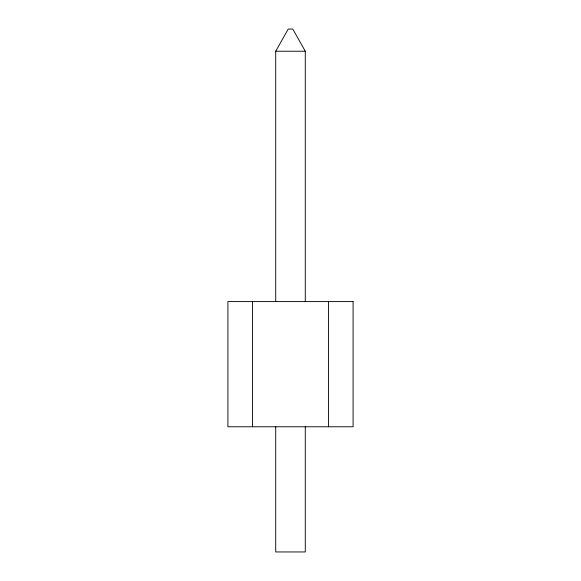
<?xml version="1.0" encoding="UTF-8"?>
<svg xmlns="http://www.w3.org/2000/svg" width="581" height="581" viewBox="0 0 581 581"><rect width="100%" height="100%" fill="white"/><g stroke="black" fill="none" stroke-linecap="round" stroke-linejoin="round"><path stroke-width="0.87" d="M275.714 301.59L275.714 51.23L288.234 29.05L292.766 29.05L305.286 51.23L305.286 301.59M275.714 51.23L305.286 51.23M328.447 301.59L328.447 426.766M305.286 426.766L305.286 551.95L275.714 551.95L275.714 426.766M252.553 301.59L252.553 426.766M353.088 301.59L227.912 301.59L227.912 426.766L353.088 426.766L353.088 301.59"/></g></svg>
